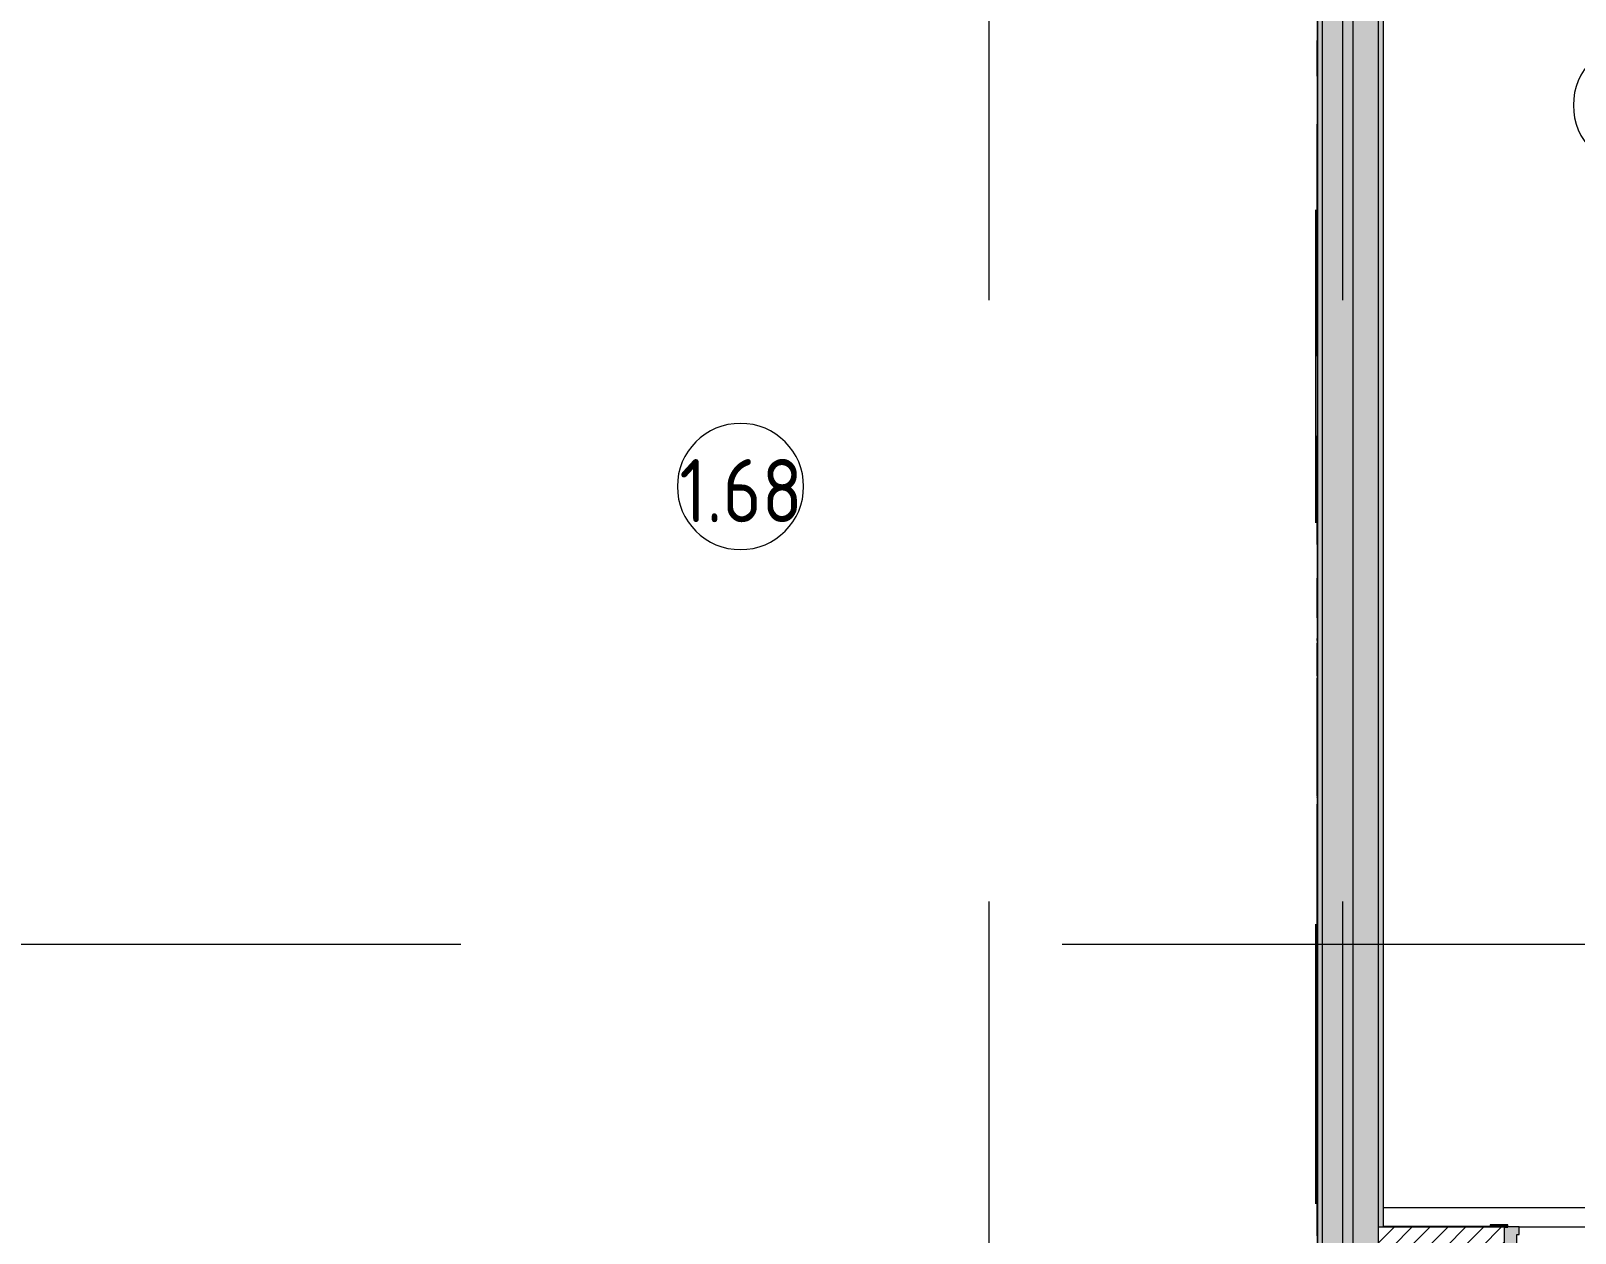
# Model space of a CAD drawing. Header units: millimetres. Extents: x -7229 to 196340, y -8553 to 29000.
# Drawn here: x 152232 to 158346, y 2455 to 7216 of the extents above; entities that cross this region are included whole.
import ezdxf

# ---------------------------------------------------------------- set-up
doc = ezdxf.new("R2010")
doc.units = ezdxf.units.MM
doc.linetypes.add('Осевая', pattern=[15875, 3175, -2381.25, 7937.5, -2381.25])
for name, color, linetype, lineweight in [('A-AREA-IDEN', 7, 'Continuous', 9), ('A-GENM-3', 7, 'Continuous', 9), ('A-WALL-4', 7, 'Continuous', 13), ('I-WALL-6', 7, 'Continuous', 9), ('Оси-2', 7, 'Осевая', 9)]:
    doc.layers.add(name, color=color, linetype=linetype, lineweight=lineweight)
for name, color, linetype, lineweight, true_color in [('A-DOOR-5', 7, 'Continuous', 9, 0xaaaaaa), ('A-DOOR-6', 7, 'Continuous', 9, 0xe2e2e2), ('A-DOOR-FRAM-4', 7, 'Continuous', 9, 0xe2e2e2), ('A-DOOR-FRAM-5', 7, 'Continuous', 9, 0xaaaaaa), ('A-FLOR-3', 7, 'Continuous', 9, 0xaaaaaa), ('I-WALL-8', 9, 'Continuous', 9, 0x808080)]:
    doc.layers.add(name, color=color, linetype=linetype, lineweight=lineweight, true_color=true_color)
doc.styles.add('GOST Common', font='GOST_Common.ttf', dxfattribs={"width": 0.9, "height": 250})
pattern_1 = [(0, (50216.302, 0), (121.92, 30.48), [10.058, -81.382, 10.058, -81.382, -487.68]), (0, (50216.302, 0), (121.92, 30.48), [-182.88, 10.058, -172.822, 10.058, -81.382, -213.36]), (0, (50216.302, 0), (121.92, 30.48), [-457.2, 10.058, -50.902, 10.058, -142.342]), (120, (50262.022, 15.24), (-87.356454, 90.345817), [10.058, -81.382, 10.058, -81.382, -487.68]), (120, (50262.022, 15.24), (-87.356454, 90.345817), [-182.88, 10.058, -172.822, 10.058, -81.382, -213.36]), (120, (50262.022, 15.24), (-87.356454, 90.345817), [-457.2, 10.058, -50.902, 10.058, -142.342]), (240, (50277.262, 76.2), (-34.563546, -120.825817), [10.058, -81.382, 10.058, -81.382, -487.68]), (240, (50277.262, 76.2), (-34.563546, -120.825817), [-182.88, 10.058, -172.822, 10.058, -81.382, -213.36]), (240, (50277.262, 76.2), (-34.563546, -120.825817), [-457.2, 10.058, -50.902, 10.058, -142.342])]

# ---------------------------------------------------------------- blocks, each defined once
blk = doc.blocks.new('Рисунок_горы - Рисунок_горы-31934381-План монтажа зашивок 1 этажа в осях 23_1-33 лист 3')
at = {"layer": 'A-GENM-3'}
for p, q in [((107109, 6596.8), (107109, 6811.8)), ((107109, 6811.8), (107109, 6596.8)), ((107109, 6543.6), (107109, 6262.3)), ((107109, 6405.5), (107109, 6505.2)), ((107109, 6505.2), (107109, 6405.5)), ((107109, 6323.1), (107109, 6385.4)), ((107109, 6385.4), (107109, 6323.1)), ((107109, 6239.8), (107109, 6301.8)), ((107109, 6301.8), (107109, 6239.8)), ((107109, 6066.3), (107109, 6088)), ((107109, 6088), (107109, 6066.3)), ((107109, 5410.9), (107109, 5473.2)), ((107109, 5473.2), (107109, 5410.9)), ((107109, 5202.8), (107109, 5327.3)), ((107109, 5327.3), (107109, 5202.8)), ((107109, 5182.5), (107109, 5181.1)), ((107109, 5181.1), (107109, 5059.9)), ((107109, 4374.4), (107109, 4384)), ((107109, 4308.3), (107109, 4334.6)), ((107109, 4258.7), (107109, 4082.8)), ((107109, 3759.7), (107109, 3739.9)), ((107109, 3402.6), (107109, 3715.1)), ((107109, 3715.1), (107109, 3402.6)), ((107109, 3400.4), (107109, 3402.6)), ((107109, 3402.6), (107109, 3400.4)), ((107109, 3083.5), (107109, 3033.8)), ((107109, 3033.8), (107109, 3083.5)), ((107109, 2902.9), (107109, 2510.3))]:
    blk.add_line(p, q, dxfattribs=at)
for points in [[(107109, 7214.5), (107109, 7212.6), (107109, 7208.3), (107109, 7196.7)], [(107109, 7097.7), (107109, 7098.2), (107109, 7098.9), (107109, 7099.7)], [(107109, 7057.2), (107109, 7066.3), (107109, 7078.1), (107109, 7091.6)], [(107109, 6758.7), (107109, 6758.3), (107109, 6757.7), (107109, 6756.9)], [(107109, 6664.5), (107109, 6703.5), (107109, 6738.3), (107109, 6745.8)], [(107109, 6614.2), (107109, 6606), (107109, 6578.2), (107109, 6549)], [(107109, 6583.5), (107109, 6584.6), (107109, 6588.2), (107109, 6596.8)], [(107109, 6583.7), (107109, 6584.6), (107109, 6586.1), (107109, 6587.1)], [(107109, 6447.3), (107109, 6419.6), (107109, 6401.3), (107109, 6408.3)], [(107109, 6409.6), (107109, 6413.2), (107109, 6423.1), (107109, 6426.7)], [(107109, 5608.6), (107109, 5567.6), (107109, 5527.7), (107109, 5494.8)], [(107109, 5441), (107109, 5431), (107109, 5421.3), (107109, 5412.6)], [(107109, 5260.7), (107109, 5276.1), (107109, 5286.2), (107109, 5292)], [(107109, 5196.6), (107109, 5209.1), (107109, 5232.2), (107109, 5260.7)], [(107109, 4996.9), (107109, 5086.6), (107109, 5046.4), (107109, 4960)], [(107109, 5048), (107109, 5034.9), (107109, 4986.4), (107109, 4936.1)], [(107109, 4997.1), (107109, 5021), (107109, 5029.3), (107109, 5042)], [(107109, 4891.4), (107109, 4907.7), (107109, 4948.5), (107109, 4997.1)], [(107109, 4926), (107109, 4939.9), (107109, 4967.6), (107109, 4996.9)], [(107109, 4919.2), (107109, 4919.2), (107109, 4919.2), (107109, 4919.2)], [(107109, 4801.5), (107109, 4837.3), (107109, 4769), (107109, 4683.1)], [(107109, 4745.8), (107109, 4834.9), (107109, 4778.8), (107109, 4694)], [(107109, 4662.1), (107109, 4677.7), (107109, 4709.2), (107109, 4745.8)], [(107109, 4610.3), (107109, 4692.4), (107109, 4646), (107109, 4564.5)], [(107109, 4560.8), (107109, 4651.4), (107109, 4604.2), (107109, 4519)], [(107109, 4531.2), (107109, 4546.3), (107109, 4577.2), (107109, 4610.3)], [(107109, 4480.9), (107109, 4572.6), (107109, 4516.7), (107109, 4440.6)], [(107109, 4481.4), (107109, 4495.6), (107109, 4523.9), (107109, 4560.8)], [(107109, 4524), (107109, 4524.4), (107109, 4524.8), (107109, 4525.2)], [(107109, 4407.1), (107109, 4421.2), (107109, 4448.2), (107109, 4480.9)], [(107109, 4423.1), (107109, 4418.5), (107109, 4333), (107109, 4267.6)], [(107109, 4411.7), (107109, 4398.1), (107109, 4349), (107109, 4292)], [(107109, 4388.7), (107109, 4383.5), (107109, 4378.7), (107109, 4374.4)], [(107109, 4317.2), (107109, 4357.9), (107109, 4365.3), (107109, 4387.8)], [(107109, 4352.9), (107109, 4342.3), (107109, 4301.5), (107109, 4243.4)], [(107109, 4330.1), (107109, 4333.9), (107109, 4326.6), (107109, 4344.4)], [(107109, 4284.3), (107109, 4313.8), (107109, 4319.7), (107109, 4338.1)], [(107109, 4330.9), (107109, 4330.7), (107109, 4330.5), (107109, 4330.1)], [(107109, 4284.9), (107109, 4299.2), (107109, 4315.7), (107109, 4330.1)], [(107109, 4206.3), (107109, 4223.5), (107109, 4265.2), (107109, 4317.2)], [(107109, 4185.5), (107109, 4201.4), (107109, 4243.1), (107109, 4284.3)], [(107109, 4185.1), (107109, 4203.6), (107109, 4225.6), (107109, 4254)], [(107109, 4109.1), (107109, 4188.9), (107109, 4152.7), (107109, 4076.1)], [(107109, 4180), (107109, 4180.5), (107109, 4181.1), (107109, 4181.9)], [(107109, 4045.2), (107109, 4057.1), (107109, 4079.3), (107109, 4109.1)], [(107109, 4079.1), (107109, 4063.9), (107109, 4046.4), (107109, 4024.9)], [(107109, 3775), (107109, 3972.8), (107109, 3938.6), (107109, 4024.9)], [(107109, 3861.6), (107109, 3860.2), (107109, 3858.1), (107109, 3855.2)], [(107109, 3797.3), (107109, 3797.5), (107109, 3797.7), (107109, 3797.9)], [(107109, 3746.2), (107109, 3755.2), (107109, 3774), (107109, 3783.9)], [(107109, 3400.4), (107109, 3399.3), (107109, 3107.3), (107109, 3083.5)], [(107109, 3190.2), (107109, 3238.9), (107109, 3287.7), (107109, 3341.9)], [(107109, 2744.1), (107109, 2736.6), (107109, 2730.3), (107109, 2725.9)], [(107109, 2655.6), (107109, 2679.1), (107109, 2704.9), (107109, 2725.9)], [(107109, 2525.4), (107109, 2507.2), (107109, 2429.8), (107109, 2406.1)]]:
    blk.add_open_spline(points, degree=3, dxfattribs=at)
for points, knots in [([(107109, 7196.7), (107109, 7196.7), (107109, 7135.5), (107109, 7087.7), (107109, 6990)], [0.25, 0.25, 0.25, 0.25, 0.25000001, 0.3125, 0.3125, 0.3125, 0.3125]), ([(107109, 7144.2), (107109, 7144.2), (107109, 7161.8), (107109, 7172.3), (107109, 7178.4)], [0.555555556, 0.555555556, 0.555555556, 0.555555556, 0.555555566, 0.564055186, 0.564055186, 0.564055186, 0.564055186]), ([(107109, 7099.7), (107109, 7099.7), (107109, 7119.2), (107109, 7136), (107109, 7144.2)], [0.53333333, 0.53333333, 0.53333333, 0.53333333, 0.53333334, 0.55555556, 0.55555556, 0.55555556, 0.55555556]), ([(107109, 7091.6), (107109, 7091.6), (107109, 7093.3), (107109, 7094.4), (107109, 7095.3)], [0.511111111, 0.511111111, 0.511111111, 0.511111111, 0.511111121, 0.519586005, 0.519586005, 0.519586005, 0.519586005]), ([(107109, 6990), (107109, 6990), (107109, 6928.5), (107109, 6852.5), (107109, 6803.8)], [0.3125, 0.3125, 0.3125, 0.3125, 0.31250001, 0.375, 0.375, 0.375, 0.375]), ([(107109, 6803.8), (107109, 6803.8), (107109, 6766.8), (107109, 6750.7), (107109, 6724.5)], [0.375, 0.375, 0.375, 0.375, 0.37500001, 0.4375, 0.4375, 0.4375, 0.4375]), ([(107109, 6745.8), (107109, 6745.8), (107109, 6753.8), (107109, 6757.7), (107109, 6758.7)], [0.444444444, 0.444444444, 0.444444444, 0.444444444, 0.444444454, 0.448491801, 0.448491801, 0.448491801, 0.448491801]), ([(107109, 6724.5), (107109, 6724.5), (107109, 6678.8), (107109, 6632.5), (107109, 6587.1)], [0.4375, 0.4375, 0.4375, 0.4375, 0.43750001, 0.5, 0.5, 0.5, 0.5]), ([(107109, 6595.4), (107109, 6595.4), (107109, 6605.6), (107109, 6611.7), (107109, 6614.6)], [0.5, 0.5, 0.5, 0.5, 0.50000001, 0.5342956, 0.5342956, 0.5342956, 0.5342956]), ([(107109, 6596.8), (107109, 6596.8), (107109, 6588.2), (107109, 6584.5), (107109, 6583.5)], [0.345323741, 0.345323741, 0.345323741, 0.345323741, 0.345323751, 0.348342105, 0.348342105, 0.348342105, 0.348342105]), ([(107109, 6427.4), (107109, 6427.4), (107109, 6452), (107109, 6573.2), (107109, 6595.4)], [0.3333333, 0.3333333, 0.3333333, 0.3333333, 0.3333333, 0.5, 0.5, 0.5, 0.5]), ([(107109, 6587.1), (107109, 6587.1), (107109, 6586.1), (107109, 6584.6), (107109, 6583.8)], [0.5, 0.5, 0.5, 0.5, 0.50000001, 0.52072637, 0.52072637, 0.52072637, 0.52072637]), ([(107109, 6587.1), (107109, 6587.1), (107109, 6571), (107109, 6574.8), (107109, 6563.8)], [0.352517986, 0.352517986, 0.352517986, 0.352517986, 0.352517996, 0.35971223, 0.35971223, 0.35971223, 0.35971223]), ([(107109, 6563.8), (107109, 6563.8), (107109, 6557), (107109, 6550.7), (107109, 6543.6)], [0.35971223, 0.35971223, 0.35971223, 0.35971223, 0.35971224, 0.366906475, 0.366906475, 0.366906475, 0.366906475]), ([(107109, 6549), (107109, 6549), (107109, 6529.7), (107109, 6496), (107109, 6447.3)], [0.6666667, 0.6666667, 0.6666667, 0.6666667, 0.6666667, 1, 1, 1, 1]), ([(107109, 6505.2), (107109, 6505.2), (107109, 6516.4), (107109, 6536.9), (107109, 6543.6)], [0.93333333, 0.93333333, 0.93333333, 0.93333333, 0.93333334, 1, 1, 1, 1]), ([(107109, 6543.6), (107109, 6543.6), (107109, 6536.9), (107109, 6516.4), (107109, 6505.2)], [0.366906475, 0.366906475, 0.366906475, 0.366906475, 0.366906485, 0.374100719, 0.374100719, 0.374100719, 0.374100719]), ([(107109, 6385.4), (107109, 6385.4), (107109, 6394.3), (107109, 6394.4), (107109, 6405.5)], [0.86666667, 0.86666667, 0.86666667, 0.86666667, 0.86666668, 0.9, 0.9, 0.9, 0.9]), ([(107109, 6405.5), (107109, 6405.5), (107109, 6394.4), (107109, 6394.3), (107109, 6385.4)], [0.381294964, 0.381294964, 0.381294964, 0.381294964, 0.381294974, 0.388489209, 0.388489209, 0.388489209, 0.388489209]), ([(107109, 6301.8), (107109, 6301.8), (107109, 6311.8), (107109, 6310.3), (107109, 6323.1)], [0.8, 0.8, 0.8, 0.8, 0.80000001, 0.83333333, 0.83333333, 0.83333333, 0.83333333]), ([(107109, 6323.1), (107109, 6323.1), (107109, 6310.3), (107109, 6311.8), (107109, 6301.8)], [0.395683453, 0.395683453, 0.395683453, 0.395683453, 0.395683463, 0.402877698, 0.402877698, 0.402877698, 0.402877698]), ([(107109, 6214.8), (107109, 6214.8), (107109, 6224.1), (107109, 6230.7), (107109, 6239.8)], [0.73333333, 0.73333333, 0.73333333, 0.73333333, 0.73333334, 0.76666667, 0.76666667, 0.76666667, 0.76666667]), ([(107109, 6239.8), (107109, 6239.8), (107109, 6230.7), (107109, 6224.1), (107109, 6214.8)], [0.410071942, 0.410071942, 0.410071942, 0.410071942, 0.410071952, 0.417266187, 0.417266187, 0.417266187, 0.417266187]), ([(107109, 6128.8), (107109, 6128.8), (107109, 6163.6), (107109, 6185.7), (107109, 6214.8)], [0.7, 0.7, 0.7, 0.7, 0.70000001, 0.73333333, 0.73333333, 0.73333333, 0.73333333]), ([(107109, 6214.8), (107109, 6214.8), (107109, 6185.7), (107109, 6163.6), (107109, 6128.8)], [0.417266187, 0.417266187, 0.417266187, 0.417266187, 0.417266197, 0.424460432, 0.424460432, 0.424460432, 0.424460432]), ([(107109, 6108.7), (107109, 6108.7), (107109, 6116.6), (107109, 6118.9), (107109, 6128.8)], [0.66666667, 0.66666667, 0.66666667, 0.66666667, 0.66666668, 0.7, 0.7, 0.7, 0.7]), ([(107109, 6128.8), (107109, 6128.8), (107109, 6118.9), (107109, 6116.6), (107109, 6108.7)], [0.424460432, 0.424460432, 0.424460432, 0.424460432, 0.424460442, 0.431654676, 0.431654676, 0.431654676, 0.431654676]), ([(107109, 6088), (107109, 6088), (107109, 6096.9), (107109, 6100.1), (107109, 6108.7)], [0.63333333, 0.63333333, 0.63333333, 0.63333333, 0.63333334, 0.66666667, 0.66666667, 0.66666667, 0.66666667]), ([(107109, 6108.7), (107109, 6108.7), (107109, 6100.1), (107109, 6096.9), (107109, 6088)], [0.431654676, 0.431654676, 0.431654676, 0.431654676, 0.431654686, 0.438848921, 0.438848921, 0.438848921, 0.438848921]), ([(107109, 5494.8), (107109, 5494.8), (107109, 5527.7), (107109, 5567.6), (107109, 5608.6)], [0.5, 0.5, 0.5, 0.5, 0.50000001, 0.51610652, 0.51610652, 0.51610652, 0.51610652]), ([(107109, 5473.2), (107109, 5473.2), (107109, 5481.2), (107109, 5486.6), (107109, 5494.8)], [0.46666667, 0.46666667, 0.46666667, 0.46666667, 0.46666668, 0.5, 0.5, 0.5, 0.5]), ([(107109, 5494.8), (107109, 5494.8), (107109, 5486.6), (107109, 5481.2), (107109, 5473.2)], [0.467625899, 0.467625899, 0.467625899, 0.467625899, 0.467625909, 0.474820144, 0.474820144, 0.474820144, 0.474820144]), ([(107109, 5412.6), (107109, 5412.6), (107109, 5381.3), (107109, 5348.9), (107109, 5322.1)], [0.16666667, 0.16666667, 0.16666667, 0.16666667, 0.16666668, 0.2, 0.2, 0.2, 0.2]), ([(107109, 5391.1), (107109, 5391.1), (107109, 5399.8), (107109, 5403), (107109, 5410.9)], [0.4, 0.4, 0.4, 0.4, 0.40000001, 0.43333333, 0.43333333, 0.43333333, 0.43333333]), ([(107109, 5410.9), (107109, 5410.9), (107109, 5403), (107109, 5399.8), (107109, 5391.1)], [0.482014388, 0.482014388, 0.482014388, 0.482014388, 0.482014398, 0.489208633, 0.489208633, 0.489208633, 0.489208633]), ([(107109, 5327.3), (107109, 5327.3), (107109, 5345.9), (107109, 5365.8), (107109, 5391.1)], [0.36666667, 0.36666667, 0.36666667, 0.36666667, 0.36666668, 0.4, 0.4, 0.4, 0.4]), ([(107109, 5391.1), (107109, 5391.1), (107109, 5365.8), (107109, 5345.9), (107109, 5327.3)], [0.489208633, 0.489208633, 0.489208633, 0.489208633, 0.489208643, 0.496402878, 0.496402878, 0.496402878, 0.496402878]), ([(107109, 5322.1), (107109, 5322.1), (107109, 5294.4), (107109, 5274.4), (107109, 5251.1)], [0.2, 0.2, 0.2, 0.2, 0.20000001, 0.23333333, 0.23333333, 0.23333333, 0.23333333]), ([(107109, 5251.1), (107109, 5251.1), (107109, 5239.5), (107109, 5229.1), (107109, 5217.1)], [0.23333333, 0.23333333, 0.23333333, 0.23333333, 0.23333334, 0.26666667, 0.26666667, 0.26666667, 0.26666667]), ([(107109, 5217.1), (107109, 5217.1), (107109, 5206.1), (107109, 5190), (107109, 5182.5)], [0.26666667, 0.26666667, 0.26666667, 0.26666667, 0.26666668, 0.3, 0.3, 0.3, 0.3]), ([(107109, 5182.5), (107109, 5182.5), (107109, 5187.2), (107109, 5190.1), (107109, 5202.8)], [0.3, 0.3, 0.3, 0.3, 0.30000001, 0.33333333, 0.33333333, 0.33333333, 0.33333333]), ([(107109, 5202.8), (107109, 5202.8), (107109, 5190.1), (107109, 5187.2), (107109, 5182.5)], [0.503597122, 0.503597122, 0.503597122, 0.503597122, 0.503597132, 0.510791367, 0.510791367, 0.510791367, 0.510791367]), ([(107109, 5059.9), (107109, 5059.9), (107109, 5048.8), (107109, 5037.4), (107109, 5026.3)], [0.525179856, 0.525179856, 0.525179856, 0.525179856, 0.525179866, 0.529081731, 0.529081731, 0.529081731, 0.529081731]), ([(107109, 5042), (107109, 5042), (107109, 5044.9), (107109, 5047), (107109, 5048.6)], [0.25, 0.25, 0.25, 0.25, 0.25000001, 0.27026999, 0.27026999, 0.27026999, 0.27026999]), ([(107109, 4960), (107109, 4960), (107109, 4942.9), (107109, 4927.4), (107109, 4920.2)], [0.25, 0.25, 0.25, 0.25, 0.25, 0.3996398, 0.3996398, 0.3996398, 0.3996398]), ([(107109, 4936.1), (107109, 4936.1), (107109, 4912.3), (107109, 4897.5), (107109, 4890)], [0.5, 0.5, 0.5, 0.5, 0.5, 0.6147906, 0.6147906, 0.6147906, 0.6147906]), ([(107109, 4694), (107109, 4694), (107109, 4677.5), (107109, 4666.3), (107109, 4659.6)], [0.3333333, 0.3333333, 0.3333333, 0.3333333, 0.3333333, 0.4633667, 0.4633667, 0.4633667, 0.4633667]), ([(107109, 4683.1), (107109, 4683.1), (107109, 4651.7), (107109, 4631.9), (107109, 4621.7)], [0.3333333, 0.3333333, 0.3333333, 0.3333333, 0.3333333, 0.4958723, 0.4958723, 0.4958723, 0.4958723]), ([(107109, 4564.5), (107109, 4564.5), (107109, 4548.6), (107109, 4532), (107109, 4524.9)], [0.25, 0.25, 0.25, 0.25, 0.25, 0.4046033, 0.4046033, 0.4046033, 0.4046033]), ([(107109, 4519), (107109, 4519), (107109, 4500), (107109, 4487.2), (107109, 4479.7)], [0.3333333, 0.3333333, 0.3333333, 0.3333333, 0.3333333, 0.4813033, 0.4813033, 0.4813033, 0.4813033]), ([(107109, 4440.6), (107109, 4440.6), (107109, 4423.4), (107109, 4411.7), (107109, 4404.7)], [0.3333333, 0.3333333, 0.3333333, 0.3333333, 0.3333333, 0.4725469, 0.4725469, 0.4725469, 0.4725469]), ([(107109, 4384), (107109, 4384), (107109, 4409.9), (107109, 4421.5), (107109, 4423.1)], [0.059701493, 0.059701493, 0.059701493, 0.059701493, 0.059701503, 0.063359476, 0.063359476, 0.063359476, 0.063359476]), ([(107109, 4387.8), (107109, 4387.8), (107109, 4400.3), (107109, 4408.2), (107109, 4412.2)], [0.25, 0.25, 0.25, 0.25, 0.25000001, 0.29509072, 0.29509072, 0.29509072, 0.29509072]), ([(107109, 4355.8), (107109, 4355.8), (107109, 4362.9), (107109, 4368.3), (107109, 4374.4)], [0.02985075, 0.02985075, 0.02985075, 0.02985075, 0.02985076, 0.04477612, 0.04477612, 0.04477612, 0.04477612]), ([(107109, 4374.4), (107109, 4374.4), (107109, 4368.3), (107109, 4362.9), (107109, 4355.8)], [0.589928058, 0.589928058, 0.589928058, 0.589928058, 0.589928068, 0.597122302, 0.597122302, 0.597122302, 0.597122302]), ([(107109, 4344.4), (107109, 4344.4), (107109, 4347.6), (107109, 4352.1), (107109, 4355.8)], [0.01492537, 0.01492537, 0.01492537, 0.01492537, 0.01492538, 0.02985075, 0.02985075, 0.02985075, 0.02985075]), ([(107109, 4355.8), (107109, 4355.8), (107109, 4352.1), (107109, 4347.6), (107109, 4344.4)], [0.597122302, 0.597122302, 0.597122302, 0.597122302, 0.597122312, 0.604316547, 0.604316547, 0.604316547, 0.604316547]), ([(107109, 4338.1), (107109, 4338.1), (107109, 4345.5), (107109, 4350.4), (107109, 4353.1)], [0.2, 0.2, 0.2, 0.2, 0.20000001, 0.23225686, 0.23225686, 0.23225686, 0.23225686]), ([(107109, 4344.4), (107109, 4344.4), (107109, 4335.8), (107109, 4333), (107109, 4332.1)], [0.604316547, 0.604316547, 0.604316547, 0.604316547, 0.604316557, 0.607822023, 0.607822023, 0.607822023, 0.607822023]), ([(107109, 4330.1), (107109, 4330.1), (107109, 4309.7), (107109, 4273.5), (107109, 4254)], [0.18181818, 0.18181818, 0.18181818, 0.18181818, 0.18181819, 0.27272727, 0.27272727, 0.27272727, 0.27272727]), ([(107109, 4254), (107109, 4254), (107109, 4273.5), (107109, 4309.7), (107109, 4330.1)], [0.97014925, 0.97014925, 0.97014925, 0.97014925, 0.97014926, 1, 1, 1, 1]), ([(107109, 4330.1), (107109, 4330.1), (107109, 4315.7), (107109, 4299.2), (107109, 4284.9)], [0.611510791, 0.611510791, 0.611510791, 0.611510791, 0.611510801, 0.617072383, 0.617072383, 0.617072383, 0.617072383]), ([(107109, 4267.6), (107109, 4267.6), (107109, 4277.2), (107109, 4300.9), (107109, 4308.3)], [0.07462687, 0.07462687, 0.07462687, 0.07462687, 0.07462688, 0.08955224, 0.08955224, 0.08955224, 0.08955224]), ([(107109, 4308.3), (107109, 4308.3), (107109, 4294.5), (107109, 4267.6), (107109, 4258.7)], [0.08955224, 0.08955224, 0.08955224, 0.08955224, 0.08955225, 0.10447761, 0.10447761, 0.10447761, 0.10447761]), ([(107109, 4292), (107109, 4292), (107109, 4244.2), (107109, 4216.6), (107109, 4204.7)], [0.5, 0.5, 0.5, 0.5, 0.5, 0.6504171, 0.6504171, 0.6504171, 0.6504171]), ([(107109, 4254), (107109, 4254), (107109, 4225.6), (107109, 4203.6), (107109, 4185.1)], [0.27272727, 0.27272727, 0.27272727, 0.27272727, 0.27272728, 0.29544577, 0.29544577, 0.29544577, 0.29544577]), ([(107109, 4243.4), (107109, 4243.4), (107109, 4218.4), (107109, 4188.9), (107109, 4180.5)], [0.4, 0.4, 0.4, 0.4, 0.4, 0.5435633, 0.5435633, 0.5435633, 0.5435633]), ([(107109, 4082.8), (107109, 4082.8), (107109, 3948.4), (107109, 3856.6), (107109, 3759.7)], [0.11940299, 0.11940299, 0.11940299, 0.11940299, 0.119403, 0.13432836, 0.13432836, 0.13432836, 0.13432836]), ([(107109, 4024.9), (107109, 4024.9), (107109, 4046.4), (107109, 4063.9), (107109, 4079.1)], [0.955223881, 0.955223881, 0.955223881, 0.955223881, 0.955223891, 0.958256249, 0.958256249, 0.958256249, 0.958256249]), ([(107109, 4076.1), (107109, 4076.1), (107109, 4061), (107109, 4050.4), (107109, 4043.8)], [0.3333333, 0.3333333, 0.3333333, 0.3333333, 0.3333333, 0.4773843, 0.4773843, 0.4773843, 0.4773843]), ([(107109, 4024.9), (107109, 4024.9), (107109, 3938.6), (107109, 3972.8), (107109, 3775)], [0.36363636, 0.36363636, 0.36363636, 0.36363636, 0.36363637, 0.45334444, 0.45334444, 0.45334444, 0.45334444]), ([(107109, 3797.9), (107109, 3797.9), (107109, 3826.6), (107109, 3852.7), (107109, 3861.1)], [0.4, 0.4, 0.4, 0.4, 0.4, 0.5270595, 0.5270595, 0.5270595, 0.5270595]), ([(107109, 3855.2), (107109, 3855.2), (107109, 3855.2), (107109, 3855.1), (107109, 3855.1)], [0.6, 0.6, 0.6, 0.6, 0.60000001, 0.6008378367, 0.6008378367, 0.6008378367, 0.6008378367]), ([(107109, 3341.9), (107109, 3341.9), (107109, 3360.7), (107109, 3384.7), (107109, 3400.4)], [0.875, 0.875, 0.875, 0.875, 0.875, 1, 1, 1, 1]), ([(107109, 3400.4), (107109, 3400.4), (107109, 3384.7), (107109, 3360.7), (107109, 3341.9)], [0.71942446, 0.71942446, 0.71942446, 0.71942446, 0.71942447, 0.726618705, 0.726618705, 0.726618705, 0.726618705]), ([(107109, 3083.5), (107109, 3083.5), (107109, 3107.2), (107109, 3396.6), (107109, 3400.3)], [0.88059701, 0.88059701, 0.88059701, 0.88059701, 0.88059702, 0.89545374, 0.89545374, 0.89545374, 0.89545374]), ([(107109, 3341.9), (107109, 3341.9), (107109, 3287.7), (107109, 3238.9), (107109, 3190.2)], [0.726618705, 0.726618705, 0.726618705, 0.726618705, 0.726618715, 0.730787086, 0.730787086, 0.730787086, 0.730787086]), ([(107109, 2725.9), (107109, 2725.9), (107109, 2730.3), (107109, 2736.6), (107109, 2744.1)], [0.4375, 0.4375, 0.4375, 0.4375, 0.43750001, 0.446836628, 0.446836628, 0.446836628, 0.446836628]), ([(107109, 2725.9), (107109, 2725.9), (107109, 2700.2), (107109, 2667.3), (107109, 2640.3)], [0.776978417, 0.776978417, 0.776978417, 0.776978417, 0.776978427, 0.784172662, 0.784172662, 0.784172662, 0.784172662]), ([(107109, 2640.3), (107109, 2640.3), (107109, 2645.2), (107109, 2650.4), (107109, 2655.6)], [0.375, 0.375, 0.375, 0.375, 0.37500001, 0.38644281, 0.38644281, 0.38644281, 0.38644281]), ([(107109, 2581.4), (107109, 2581.4), (107109, 2621.6), (107109, 2621.3), (107109, 2640.3)], [0.3125, 0.3125, 0.3125, 0.3125, 0.31250001, 0.375, 0.375, 0.375, 0.375]), ([(107109, 2640.3), (107109, 2640.3), (107109, 2621.3), (107109, 2621.6), (107109, 2581.4)], [0.784172662, 0.784172662, 0.784172662, 0.784172662, 0.784172672, 0.791366906, 0.791366906, 0.791366906, 0.791366906]), ([(107109, 2510.3), (107109, 2510.3), (107109, 2529), (107109, 2562.7), (107109, 2581.4)], [0.25, 0.25, 0.25, 0.25, 0.25000001, 0.3125, 0.3125, 0.3125, 0.3125]), ([(107109, 2581.4), (107109, 2581.4), (107109, 2562.7), (107109, 2529), (107109, 2510.3)], [0.791366906, 0.791366906, 0.791366906, 0.791366906, 0.791366916, 0.798561151, 0.798561151, 0.798561151, 0.798561151]), ([(107109, 2515.4), (107109, 2515.4), (107109, 2518.6), (107109, 2521.6), (107109, 2524.6)], [0.8059701493, 0.8059701493, 0.8059701493, 0.8059701493, 0.8059701593, 0.8067048386, 0.8067048386, 0.8067048386, 0.8067048386]), ([(107109, 2444.2), (107109, 2444.2), (107109, 2463.7), (107109, 2510.3), (107109, 2522.5)], [0.7142857, 0.7142857, 0.7142857, 0.7142857, 0.7142857, 0.9587899, 0.9587899, 0.9587899, 0.9587899]), ([(107109, 2510.3), (107109, 2510.3), (107109, 2483), (107109, 2428.7), (107109, 2405.3)], [0.798561151, 0.798561151, 0.798561151, 0.798561151, 0.798561161, 0.805755396, 0.805755396, 0.805755396, 0.805755396])]:
    blk.add_open_spline(points, degree=3, knots=knots, dxfattribs=at)
blk = doc.blocks.new('110_Дверь_СКБ_2Ст - Д-2а_п_ Из коридора на лестницу-32239107-План монтажа зашивок 1 этажа в осях 23_1-33 лист 3')
at = {"layer": 'A-DOOR-6'}
for points in [[(-637.5, 940), (-637.5, 40), (-587.5, 40), (-587.5, 940)], [(662.5, 440), (612.5, 440), (612.5, 40), (662.5, 40)]]:
    blk.add_hatch(color=256, dxfattribs=at).paths.add_polyline_path(points)
h = blk.add_hatch(color=256, dxfattribs=at)
h.paths.add_polyline_path([(712.5, 40), (662.5, 40), (662.5, -10), (652.5, -10), (652.5, -40), (712.5, -40)])
h.paths.add_polyline_path([(-687.5, 40), (-687.5, -40), (-627.5, -40), (-627.5, -10), (-637.5, -10), (-637.5, 40)])
at = {"layer": 'A-DOOR-FRAM-4'}
for points in [[(-695.5, 48), (-742.5, 48), (-742.5, 40), (-672.5, 40), (-672.5, 48), (-687.5, 48)], [(720.5, 48), (697.5, 48), (697.5, 40), (767.5, 40), (767.5, 48)], [(-742.5, -40), (-742.5, -48), (-672.5, -48), (-672.5, -40), (-687.5, -40)], [(767.5, -40), (697.5, -40), (697.5, -48), (767.5, -48)]]:
    blk.add_hatch(color=256, dxfattribs=at).paths.add_polyline_path(points)
at = {"layer": 'A-DOOR-5'}
for p, q in [((-637.5, 940), (-637.5, 40)), ((-587.5, 940), (-637.5, 940)), ((-587.5, 40), (-587.5, 940)), ((662.5, 440), (612.5, 440)), ((612.5, 440), (612.5, 40)), ((662.5, 40), (662.5, 440)), ((-637.5, 40), (-587.5, 40)), ((612.5, 40), (662.5, 40))]:
    blk.add_line(p, q, dxfattribs=at)
for centre, radius, start, end in [((-637.5, 40), 900, 0, 90), ((662.5, 40), 400, 90, 180)]:
    blk.add_arc(centre, radius, start, end, dxfattribs=at)
at = {"layer": 'A-DOOR-FRAM-5'}
for p, q in [((-672.5, 48), (-742.5, 48)), ((-742.5, 48), (-742.5, 40)), ((-742.5, 40), (-672.5, 40)), ((-637.5, 40), (-687.5, 40)), ((-687.5, 40), (-687.5, -40)), ((-672.5, 40), (-672.5, 48)), ((-637.5, -10), (-637.5, 40)), ((662.5, 40), (662.5, -10)), ((712.5, 40), (662.5, 40)), ((767.5, 48), (697.5, 48)), ((697.5, 48), (697.5, 40)), ((697.5, 40), (767.5, 40)), ((712.5, -40), (712.5, 40)), ((767.5, 40), (767.5, 48)), ((-672.5, -40), (-742.5, -40)), ((-742.5, -40), (-742.5, -48)), ((-742.5, -48), (-672.5, -48)), ((-672.5, -39), (-687.5, -39)), ((-687.5, -39), (-687.5, -40)), ((-687.5, -40), (-627.5, -40)), ((-687.5, -40), (-672.5, -40)), ((-672.5, -40), (-672.5, -39)), ((-672.5, -48), (-672.5, -40)), ((-627.5, -10), (-637.5, -10)), ((-627.5, -40), (-627.5, -10)), ((662.5, -10), (652.5, -10)), ((652.5, -10), (652.5, -40)), ((652.5, -40), (712.5, -40)), ((712.5, -39), (697.5, -39)), ((697.5, -39), (697.5, -40)), ((697.5, -40), (712.5, -40)), ((767.5, -40), (697.5, -40)), ((697.5, -40), (697.5, -48)), ((697.5, -48), (767.5, -48)), ((712.5, -40), (712.5, -39)), ((767.5, -48), (767.5, -40))]:
    blk.add_line(p, q, dxfattribs=at)
blk = doc.blocks.new('Марка_Помещения - Номер-25198446-План монтажа зашивок 1 этажа в осях 23_1-33 лист 3')
at = {"layer": 'A-AREA-IDEN'}
for start, end in [(360, 180), (180, 360)]:
    blk.add_arc((0, 0), 2.5, start, end, dxfattribs=at)

msp = doc.modelspace()

# ---------------------------------------------------------------- hatches: boundary and pattern name
at = {"layer": 'I-WALL-6'}
h = msp.add_hatch(dxfattribs=at)
h.set_pattern_fill('FP_141', color=256, style=0, pattern_type=2)
h.set_pattern_definition([(45, (50216.3, 0), (-57.024626, 57.024626), []), (45, (50273.33, 0), (-57.024626, 57.024626), [100.806, -20.161, 3.353, -16.808])])
h.paths.add_polyline_path([(157346.3, 2400), (157566.3, 2400), (157566.3, 10600), (157346.3, 10600), (157346.3, 2655.6)])
h = msp.add_hatch(dxfattribs=at)
h.set_pattern_fill('FP_142', color=256, style=0, pattern_type=2)
h.set_pattern_definition([(45, (50216.3, 0), (-35.35534, 35.35534), [])])
h.paths.add_polyline_path([(159865.3, 2400), (159886.3, 2400), (159886.3, 2480), (159465.3, 2479), (159465.3, 2400), (159786.3, 2400)])
h.paths.add_polyline_path([(157580.1, 2400), (158065.3, 2400), (158065.3, 2480), (157566.3, 2480), (157566.3, 2400)])
at = {"layer": 'I-WALL-8'}
h = msp.add_hatch(dxfattribs=at)
h.set_pattern_fill('FP_184', color=256, style=0, pattern_type=2)
h.set_pattern_definition(pattern_1)
h.paths.add_polyline_path([(157346.3, 150), (157346.3, 10380), (157326.3, 10380), (157326.3, 150)])
h = msp.add_hatch(dxfattribs=at)
h.set_pattern_fill('FP_184', color=256, style=0, pattern_type=2)
h.set_pattern_definition(pattern_1)
h.paths.add_polyline_path([(157583.3, 2480), (157586.3, 2480), (157586.3, 10380), (157566.3, 10380), (157566.3, 2480)])

# ---------------------------------------------------------------- linework, layer by layer
at = {"layer": 'A-FLOR-3'}
msp.add_line((157586.3, 2557), (159866.3, 2557), dxfattribs=at)
at = {"layer": 'A-WALL-4'}
for p, q in [((157566.3, 10380), (157566.3, 2400)), ((157586.3, 10380), (157586.3, 2480)), ((157566.3, 2480), (158010.3, 2480))]:
    msp.add_line(p, q, dxfattribs=at)
at = {"layer": 'I-WALL-6'}
for p, q in [((157346.3, 150), (157346.3, 10400)), ((157326.3, 10380), (157326.3, 170)), ((157466.3, 10390), (157466.3, 160.5)), ((157467.3, 160.5), (157467.3, 10390)), ((157587.3, 2481), (157587.3, 10379)), ((157325.3, 7395.5), (157325.3, 7142.7)), ((157326.3, 7150.9), (157325.3, 7150.9)), ((157326.3, 7146.9), (157325.3, 7146.9)), ((157325.3, 7142.7), (157326.3, 7142.7)), ((157326.3, 7140), (157325.3, 7140)), ((157325.3, 7140), (157325.3, 6720.6)), ((157325.3, 7126), (157326.3, 7126)), ((157325.3, 7124.5), (157326.3, 7124.5)), ((157326.3, 7086.3), (157325.3, 7086.3)), ((157325.3, 7084.5), (157326.3, 7084.5)), ((157325.3, 7041), (157326.3, 7041)), ((157325.3, 7037), (157326.3, 7037)), ((157326.3, 6844.9), (157325.3, 6844.9)), ((157326.3, 6829.3), (157325.3, 6829.3)), ((157325.3, 6828.5), (157326.3, 6828.5)), ((157325.3, 6820.5), (157326.3, 6820.5)), ((157326.3, 6818.6), (157325.3, 6818.6)), ((157326.3, 6777.8), (157325.3, 6777.8)), ((157326.3, 6776.1), (157325.3, 6776.1)), ((157325.3, 6720.6), (157326.3, 6720.6)), ((157326.3, 6717.8), (157325.3, 6717.8)), ((157325.3, 6717.8), (157325.3, 6504.8)), ((157325.3, 6674.1), (157326.3, 6674.1)), ((157325.3, 6672.5), (157326.3, 6672.5)), ((157325.3, 6667.4), (157326.3, 6667.4)), ((157326.3, 6617.2), (157325.3, 6617.2)), ((157325.3, 6615.7), (157326.3, 6615.7)), ((157325.3, 6609.2), (157326.3, 6609.2)), ((157320.3, 6507.2), (157319.3, 6507.2)), ((157319.3, 6507.2), (157319.3, 5268)), ((157320.3, 5268), (157320.3, 6507.2)), ((157325.3, 6504.8), (157326.3, 6504.8)), ((157325.3, 6481.6), (157326.3, 6481.6)), ((157319.3, 5947.6), (157320.3, 5947.6)), ((157326.3, 5927.6), (157325.3, 5927.6)), ((157319.3, 5622.5), (157320.3, 5622.5)), ((157325.3, 5613.1), (157326.3, 5613.1)), ((157325.3, 5448.9), (157326.3, 5448.9)), ((157319.3, 5268), (157320.3, 5268)), ((157326.3, 5266.9), (157325.3, 5266.9)), ((157325.3, 5266.9), (157325.3, 3919.8)), ((157326.3, 4965.3), (157325.3, 4965.3)), ((157325.3, 4953.3), (157326.3, 4953.3)), ((157326.3, 4837.3), (157325.3, 4837.3)), ((157325.3, 4825.3), (157326.3, 4825.3)), ((157326.3, 4728.6), (157325.3, 4728.6)), ((157326.3, 4723.7), (157325.3, 4723.7)), ((157325.3, 4723.1), (157326.3, 4723.1)), ((157326.3, 4642.6), (157325.3, 4642.6)), ((157325.3, 4613.7), (157326.3, 4613.7)), ((157325.3, 4588.6), (157326.3, 4588.6)), ((157326.3, 4501.2), (157325.3, 4501.2)), ((157326.3, 4418.4), (157325.3, 4418.4)), ((157325.3, 4416.3), (157326.3, 4416.3)), ((157325.3, 4391.2), (157326.3, 4391.2)), ((157326.3, 4380.5), (157325.3, 4380.5)), ((157326.3, 4335.3), (157325.3, 4335.3)), ((157325.3, 4270.5), (157326.3, 4270.5)), ((157326.3, 4240.4), (157325.3, 4240.4)), ((157325.3, 4238.4), (157326.3, 4238.4)), ((157325.3, 4225.3), (157326.3, 4225.3)), ((157326.3, 4142.2), (157325.3, 4142.2)), ((157325.3, 4062.2), (157326.3, 4062.2)), ((157325.3, 3919.8), (157326.3, 3919.8)), ((157326.3, 3919.7), (157325.3, 3919.7)), ((157325.3, 3919.7), (157325.3, 3328.8)), ((157325.3, 3849.3), (157326.3, 3849.3)), ((157320.3, 3678.6), (157319.3, 3678.6)), ((157326.3, 3713.1), (157325.3, 3713.1)), ((157326.3, 3679.2), (157325.3, 3679.2)), ((157325.3, 3673.1), (157326.3, 3673.1)), ((157325.3, 3639.2), (157326.3, 3639.2)), ((157326.3, 3610), (157325.3, 3610)), ((157325.3, 3570), (157326.3, 3570)), ((157320.3, 3468.6), (157319.3, 3468.6)), ((157319.3, 3468.6), (157319.3, 2571.1)), ((157320.3, 2571.1), (157320.3, 3468.6)), ((157325.3, 3328.8), (157326.3, 3328.8)), ((157325.3, 3295.8), (157326.3, 3295.8)), ((157325.3, 3024.6), (157326.3, 3024.6)), ((157319.3, 2571.1), (157320.3, 2571.1)), ((157325.3, 2622.2), (157326.3, 2622.2)), ((157326.3, 2602.2), (157325.3, 2602.2)), ((157326.3, 2568.2), (157325.3, 2568.2)), ((157325.3, 2568.2), (157325.3, 2312.8)), ((157325.3, 2483.9), (157326.3, 2483.9)), ((157325.3, 2479.9), (157326.3, 2479.9)), ((157325.3, 2470.6), (157326.3, 2470.6)), ((158010.3, 2481), (157587.3, 2481)), ((158125.3, 2480), (159405.3, 2480))]:
    msp.add_line(p, q, dxfattribs=at)
for points, knots in [([(157325.3, 7126.9), (157325.3, 7139.1), (157325.3, 7145.7), (157325.3, 7149.9), (157325.3, 7151.5), (157325.3, 7149.5), (157325.3, 7149.5), (157325.3, 7134.2), (157325.3, 7108.6), (157325.3, 7067.5), (157325.3, 7046.5), (157325.3, 7039.8), (157325.3, 7042.4), (157325.3, 7047.4), (157325.3, 7055.3), (157325.3, 7061.8), (157325.3, 7070.1), (157325.3, 7078.9), (157325.3, 7089.1), (157325.3, 7098), (157325.3, 7107.2), (157325.3, 7112.9), (157325.3, 7118), (157325.3, 7126)], [-1.570099, -1.570099, -1.570099, -1.570099, -1.484014, -1.384661, -1.281093, -1.204155, -1.118982, -1.03556, -0.917496, -0.818994, -0.737085, -0.673164, -0.614845, -0.542352, -0.465296, -0.386325, -0.312703, -0.250979, -0.187375, -0.123558, -0.068344, -0.028939, 0, 0, 0, 0]), ([(157325.3, 7086.3), (157325.3, 7083.4), (157325.3, 7077), (157325.3, 7068.6), (157325.3, 7060.2), (157325.3, 7053.8), (157325.3, 7045.8), (157325.3, 7040.9), (157325.3, 7038.3), (157325.3, 7045), (157325.3, 7066), (157325.3, 7107), (157325.3, 7132.7), (157325.3, 7147.9), (157325.3, 7147.9), (157325.3, 7150), (157325.3, 7148.3), (157325.3, 7145.4), (157325.3, 7142.8), (157325.3, 7142.7)], [-1.375574, -1.375574, -1.375574, -1.375574, -1.319119, -1.257396, -1.183774, -1.104802, -1.027747, -0.955254, -0.896935, -0.833013, -0.751105, -0.652602, -0.534539, -0.451116, -0.365944, -0.289006, -0.185438, -0.086085, -0.0842, -0.0842, -0.0842, -0.0842]), ([(157325.3, 7124.5), (157325.3, 7116.5), (157325.3, 7111.4), (157325.3, 7105.7), (157325.3, 7096.5), (157325.3, 7087.6), (157325.3, 7077.3), (157325.3, 7068.6), (157325.3, 7060.2), (157325.3, 7053.8), (157325.3, 7045.8), (157325.3, 7040.9), (157325.3, 7038.3), (157325.3, 7045), (157325.3, 7066), (157325.3, 7107), (157325.3, 7132.7), (157325.3, 7147.9), (157325.3, 7147.9), (157325.3, 7150), (157325.3, 7148.3), (157325.3, 7144.2), (157325.3, 7137.6), (157325.3, 7125.4)], [-1.570099, -1.570099, -1.570099, -1.570099, -1.541159, -1.501754, -1.446541, -1.382724, -1.319119, -1.257396, -1.183774, -1.104802, -1.027747, -0.955254, -0.896935, -0.833013, -0.751105, -0.652602, -0.534539, -0.451116, -0.365944, -0.289006, -0.185438, -0.086085, 0, 0, 0, 0]), ([(157325.3, 7140), (157325.3, 7140.1), (157325.3, 7142.9), (157325.3, 7145.8), (157325.3, 7147.5), (157325.3, 7145.4), (157325.3, 7145.4), (157325.3, 7130.2), (157325.3, 7104.5), (157325.3, 7063.5), (157325.3, 7042.5), (157325.3, 7035.8), (157325.3, 7038.4), (157325.3, 7043.3), (157325.3, 7051.3), (157325.3, 7057.7), (157325.3, 7066.1), (157325.3, 7074.7), (157325.3, 7081.4), (157325.3, 7084.5)], [-1.489098, -1.489098, -1.489098, -1.489098, -1.484014, -1.384661, -1.281093, -1.204155, -1.118982, -1.03556, -0.917496, -0.818994, -0.737085, -0.673164, -0.614845, -0.542352, -0.465296, -0.386325, -0.312703, -0.250979, -0.189797, -0.189797, -0.189797, -0.189797]), ([(157325.3, 6777.8), (157325.3, 6803.7), (157325.3, 6846.6), (157325.3, 6846.6), (157325.3, 6846.6), (157325.3, 6829.9), (157325.3, 6813), (157325.3, 6777.4), (157325.3, 6723), (157325.3, 6674.1)], [-1.186443, -1.186443, -1.186443, -1.186443, -0.970698, -0.747904, -0.602559, -0.508259, -0.406061, -0.238952, 0, 0, 0, 0]), ([(157325.3, 6672.5), (157325.3, 6721.3), (157325.3, 6775.8), (157325.3, 6811.4), (157325.3, 6828.2), (157325.3, 6844.9), (157325.3, 6844.9), (157325.3, 6844.9), (157325.3, 6802), (157325.3, 6776.1)], [-1.186443, -1.186443, -1.186443, -1.186443, -0.947492, -0.780382, -0.678185, -0.583884, -0.43854, -0.215745, 0, 0, 0, 0]), ([(157325.3, 6820.5), (157325.3, 6794.2), (157325.3, 6757.1), (157325.3, 6731.8), (157325.3, 6721.2), (157325.3, 6720.6)], [-0.3529929, -0.3529929, -0.3529929, -0.3529929, -0.2400144, -0.1126558, -0.1046639, -0.1046639, -0.1046639, -0.1046639]), ([(157325.3, 6717.8), (157325.3, 6718.7), (157325.3, 6729.5), (157325.3, 6755.2), (157325.3, 6792.3), (157325.3, 6818.6)], [-0.2523609, -0.2523609, -0.2523609, -0.2523609, -0.2403371, -0.1129785, 0, 0, 0, 0]), ([(157325.3, 6674.1), (157325.3, 6664), (157325.3, 6678.5), (157325.3, 6714.4), (157325.3, 6751.5), (157325.3, 6777.8)], [-0.3529929, -0.3529929, -0.3529929, -0.3529929, -0.2403371, -0.1129785, 0, 0, 0, 0]), ([(157325.3, 6776.1), (157325.3, 6749.8), (157325.3, 6712.7), (157325.3, 6676.8), (157325.3, 6662.4), (157325.3, 6672.5)], [-0.3529929, -0.3529929, -0.3529929, -0.3529929, -0.2400144, -0.1126558, 0, 0, 0, 0]), ([(157325.3, 6615.7), (157325.3, 6610.9), (157325.3, 6606.2), (157325.3, 6597.9), (157325.3, 6582.9), (157325.3, 6568.6), (157325.3, 6554), (157325.3, 6539.3), (157325.3, 6526.1), (157325.3, 6510.4), (157325.3, 6494.6), (157325.3, 6484.7), (157325.3, 6473.9), (157325.3, 6476.6), (157325.3, 6495.3), (157325.3, 6533.9), (157325.3, 6561.6), (157325.3, 6588.3), (157325.3, 6591.5), (157325.3, 6603.5), (157325.3, 6612.7), (157325.3, 6620.3), (157325.3, 6622.5), (157325.3, 6616.2)], [-1.570099, -1.570099, -1.570099, -1.570099, -1.541159, -1.501754, -1.446541, -1.382724, -1.319119, -1.257396, -1.183774, -1.104802, -1.027747, -0.955254, -0.896935, -0.833013, -0.751105, -0.652602, -0.534539, -0.451116, -0.365944, -0.289006, -0.185438, -0.086085, 0, 0, 0, 0]), ([(157325.3, 6617.2), (157325.3, 6617.2), (157325.3, 6616.5), (157325.3, 6612.9), (157325.3, 6606.4), (157325.3, 6596.8), (157325.3, 6594.4), (157325.3, 6570.3), (157325.3, 6542.8), (157325.3, 6503.1), (157325.3, 6483.6), (157325.3, 6479.9), (157325.3, 6488.7), (157325.3, 6497.5), (157325.3, 6511.4), (157325.3, 6524.9), (157325.3, 6537.1), (157325.3, 6550.4), (157325.3, 6564.1), (157325.3, 6577.2), (157325.3, 6590.9), (157325.3, 6598.6), (157325.3, 6603.5), (157325.3, 6609.2)], [-1.503198, -1.503198, -1.503198, -1.503198, -1.484014, -1.384661, -1.281093, -1.204155, -1.118982, -1.03556, -0.917496, -0.818994, -0.737085, -0.673164, -0.614845, -0.542352, -0.465296, -0.386325, -0.312703, -0.250979, -0.187375, -0.123558, -0.068344, -0.028939, 0, 0, 0, 0]), ([(157325.3, 2479.9), (157325.3, 2485.9), (157325.3, 2490.9), (157325.3, 2498.3), (157325.3, 2511.5), (157325.3, 2524.1), (157325.3, 2537.4), (157325.3, 2550.1), (157325.3, 2561.8), (157325.3, 2574.4), (157325.3, 2587.6), (157325.3, 2595.9), (157325.3, 2603.9), (157325.3, 2599.8), (157325.3, 2580), (157325.3, 2540), (157325.3, 2512.6), (157325.3, 2489.6), (157325.3, 2487.5), (157325.3, 2478.9), (157325.3, 2473.4), (157325.3, 2469.9), (157325.3, 2470.8), (157325.3, 2479.3)], [-1.570099, -1.570099, -1.570099, -1.570099, -1.541159, -1.501754, -1.446541, -1.382724, -1.319119, -1.257396, -1.183774, -1.104802, -1.027747, -0.955254, -0.896935, -0.833013, -0.751105, -0.652602, -0.534539, -0.451116, -0.365944, -0.289006, -0.185438, -0.086085, 0, 0, 0, 0]), ([(157325.3, 2472.4), (157325.3, 2472.4), (157325.3, 2473.6), (157325.3, 2477.2), (157325.3, 2484.3), (157325.3, 2486), (157325.3, 2507.2), (157325.3, 2534.3), (157325.3, 2574.8), (157325.3, 2594.9), (157325.3, 2599.7), (157325.3, 2592.9), (157325.3, 2585.3), (157325.3, 2573.3), (157325.3, 2562.1), (157325.3, 2551.1), (157325.3, 2539.2), (157325.3, 2526.6), (157325.3, 2514.8), (157325.3, 2502.5), (157325.3, 2495.4), (157325.3, 2490.4), (157325.3, 2483.9)], [-1.463651, -1.463651, -1.463651, -1.463651, -1.384661, -1.281093, -1.204155, -1.118982, -1.03556, -0.917496, -0.818994, -0.737085, -0.673164, -0.614845, -0.542352, -0.465296, -0.386325, -0.312703, -0.250979, -0.187375, -0.123558, -0.068344, -0.028939, 0, 0, 0, 0]), ([(157325.3, 2483.2), (157325.3, 2473.8), (157325.3, 2472.6), (157325.3, 2472.4), (157325.3, 2472.4)], [-1.5700987, -1.5700987, -1.5700987, -1.5700987, -1.4840141, -1.4643872, -1.4643872, -1.4643872, -1.4643872])]:
    msp.add_open_spline(points, degree=3, knots=knots, dxfattribs=at)
for points in [[(157325.3, 6829.3), (157325.3, 6826.4), (157325.3, 6823.5), (157325.3, 6820.5)], [(157325.3, 6818.6), (157325.3, 6822), (157325.3, 6825.3), (157325.3, 6828.5)], [(157325.3, 6609.7), (157325.3, 6615.8), (157325.3, 6617.2), (157325.3, 6617.2)], [(157325.3, 5927.6), (157325.3, 6133.8), (157325.3, 6326.2), (157325.3, 6504.8)], [(157319.3, 5622.5), (157319.3, 5533.2), (157319.3, 5415), (157319.3, 5268)], [(157320.3, 5268), (157320.3, 5415), (157320.3, 5533.2), (157320.3, 5622.5)], [(157325.3, 5448.9), (157325.3, 5522.2), (157325.3, 5576.9), (157325.3, 5613.1)], [(157325.3, 5266.9), (157325.3, 5324.9), (157325.3, 5385.6), (157325.3, 5448.9)], [(157325.3, 3849.3), (157325.3, 3869.5), (157325.3, 3893), (157325.3, 3919.8)], [(157325.3, 3919.7), (157325.3, 3891.3), (157325.3, 3867.8), (157325.3, 3849.3)], [(157325.3, 3295.8), (157325.3, 3436.2), (157325.3, 3620.7), (157325.3, 3849.3)], [(157325.3, 3849.3), (157325.3, 3620.7), (157325.3, 3436.2), (157325.3, 3295.8)], [(157319.3, 3468.6), (157319.3, 3538.9), (157319.3, 3608.9), (157319.3, 3678.6)], [(157319.3, 3678.6), (157319.3, 3518.5), (157319.3, 3390.5), (157319.3, 3294.9)], [(157320.3, 3294.9), (157320.3, 3390.5), (157320.3, 3518.5), (157320.3, 3678.6)], [(157320.3, 3678.6), (157320.3, 3608.9), (157320.3, 3538.9), (157320.3, 3468.6)], [(157325.3, 2622.2), (157325.3, 2857.6), (157325.3, 3093.1), (157325.3, 3328.8)], [(157319.3, 3024.6), (157319.3, 2904.3), (157319.3, 2699.9), (157319.3, 2571.1)], [(157320.3, 2571.1), (157320.3, 2699.9), (157320.3, 2904.3), (157320.3, 3024.6)], [(157325.3, 2568.2), (157325.3, 2794.1), (157325.3, 2946.2), (157325.3, 3024.6)]]:
    msp.add_open_spline(points, degree=3, dxfattribs=at)
at = {"layer": 'Оси-2'}
for p, q in [((156026.3, 593.7), (156026.3, 19528.3)), ((157426.3, 593.7), (157426.3, 19528.3)), ((134883.9, 3600), (172976.3, 3600))]:
    msp.add_line(p, q, dxfattribs=at)

# ---------------------------------------------------------------- block references
at = {"layer": 'A-AREA-IDEN', "xscale": 99.99999999999993, "yscale": 99.99999999999993, "zscale": 99.99999999999993}
for p in [(158589.3, 6921.5), (155041.6, 5411.8)]:
    msp.add_blockref('Марка_Помещения - Номер-25198446-План монтажа зашивок 1 этажа в осях 23_1-33 лист 3', p, dxfattribs=at)
at = {"layer": 'A-DOOR-5', "rotation": 180}
msp.add_blockref('110_Дверь_СКБ_2Ст - Д-2а_п_ Из коридора на лестницу-32239107-План монтажа зашивок 1 этажа в осях 23_1-33 лист 3', (158777.8, 2440), dxfattribs=at)
at = {"layer": 'A-GENM-3'}
msp.add_blockref('Рисунок_горы - Рисунок_горы-31934381-План монтажа зашивок 1 этажа в осях 23_1-33 лист 3', (50216.3, 0), dxfattribs=at)

# ---------------------------------------------------------------- texts
at = {"layer": 'A-AREA-IDEN', "insert": (154799.7, 5520.4), "char_height": 250, "width": 606.076, "attachment_point": 1, "style": 'GOST Common'}
msp.add_mtext('1.68', dxfattribs=at)

doc.saveas('drawing.dxf')
